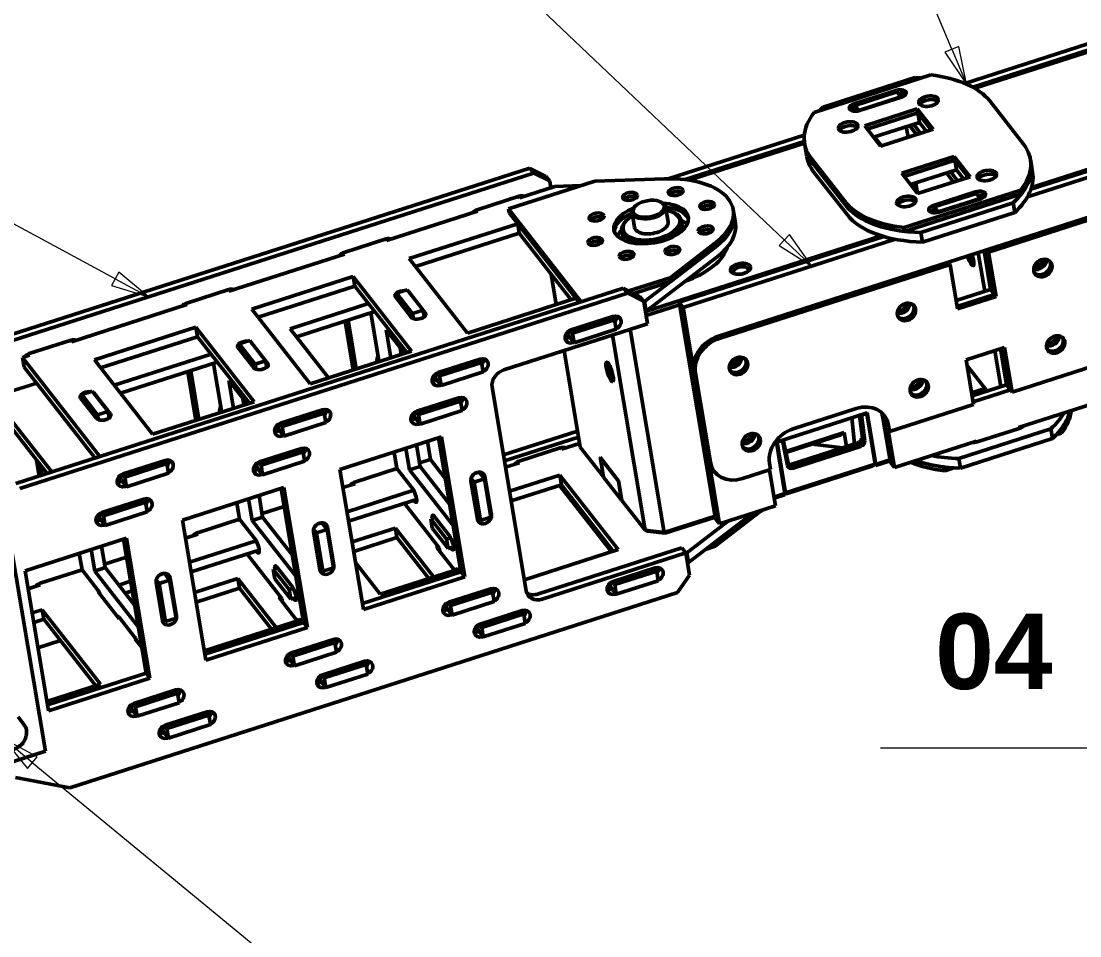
# Model space of a CAD drawing. Header units: millimetres. Extents: x 0 to 590, y 4 to 416.
# Drawn here: x 200.7 to 270.8, y 54.8 to 115.3 of the extents above; entities that cross this region are included whole.
import ezdxf

# ---------------------------------------------------------------- set-up
doc = ezdxf.new("R2010")
doc.units = ezdxf.units.MM
doc.layers.add('Symbols(INTECO)', color=7, linetype='Continuous', lineweight=18)
doc.layers.add('Visible Edges(INTECO)', color=7, linetype='Continuous', lineweight=50, true_color=0x262659)
doc.styles.add('Baloon tekst - INTECO', font='arialbd.ttf')

# ---------------------------------------------------------------- blocks, each defined once
blk = doc.blocks.new('Balloon3')
at = {"layer": 'Symbols(INTECO)'}
blk.add_line((176.058, 114.948), (161.058, 114.948), dxfattribs=at)
at = {"layer": 'Symbols(INTECO)', "color": 7, "linetype": 'Continuous', "lineweight": 18}
for p, q in [((206.957, 98.247), (176.058, 114.948)), ((207.194, 98.687), (206.719, 97.807)), ((206.957, 98.247), (209.156, 97.058)), ((209.156, 97.058), (207.194, 98.687)), ((206.719, 97.807), (209.156, 97.058))]:
    blk.add_line(p, q, dxfattribs=at)
at = {"layer": 'Symbols(INTECO)', "color": 7, "linetype": 'Continuous', "lineweight": 18, "flags": 128}
blk.add_lwpolyline([(206.719, 97.807), (209.156, 97.058), (207.194, 98.687), (206.719, 97.807)], dxfattribs=at)
at = {"layer": 'Symbols(INTECO)', "color": 7}
blk.add_solid([(206.719, 97.807), (209.156, 97.058), (207.194, 98.687), (206.719, 97.807)], dxfattribs=at)
at = {"layer": 'Symbols(INTECO)', "color": 7, "insert": (168.558, 121.333), "char_height": 5, "attachment_point": 5, "style": 'Baloon tekst - INTECO'}
blk.add_mtext('07', dxfattribs=at)
blk = doc.blocks.new('Balloon4')
at = {"layer": 'Symbols(INTECO)'}
blk.add_line((219.857, 130.654), (204.857, 130.654), dxfattribs=at)
at = {"layer": 'Symbols(INTECO)', "color": 7, "linetype": 'Continuous', "lineweight": 18}
for p, q in [((251.233, 100.823), (219.857, 130.654)), ((251.577, 101.186), (250.888, 100.461)), ((253.045, 99.101), (251.577, 101.186)), ((250.888, 100.461), (253.045, 99.101)), ((251.233, 100.823), (253.045, 99.101))]:
    blk.add_line(p, q, dxfattribs=at)
at = {"layer": 'Symbols(INTECO)', "color": 7, "linetype": 'Continuous', "lineweight": 18, "flags": 128}
blk.add_lwpolyline([(250.888, 100.461), (253.045, 99.101), (251.577, 101.186), (250.888, 100.461)], dxfattribs=at)
at = {"layer": 'Symbols(INTECO)', "color": 7}
blk.add_solid([(250.888, 100.461), (253.045, 99.101), (251.577, 101.186), (250.888, 100.461)], dxfattribs=at)
at = {"layer": 'Symbols(INTECO)', "color": 7, "insert": (212.357, 137.045), "char_height": 5, "attachment_point": 5, "style": 'Baloon tekst - INTECO'}
blk.add_mtext('08', dxfattribs=at)
blk = doc.blocks.new('Balloon9')
at = {"layer": 'Symbols(INTECO)'}
blk.add_line((259.786, 119.505), (244.786, 119.505), dxfattribs=at)
at = {"layer": 'Symbols(INTECO)', "color": 7, "linetype": 'Continuous', "lineweight": 18}
for p, q in [((262.321, 113.452), (259.786, 119.505)), ((262.783, 113.645), (261.86, 113.259)), ((263.287, 111.146), (262.783, 113.645)), ((261.86, 113.259), (263.287, 111.146)), ((262.321, 113.452), (263.287, 111.146))]:
    blk.add_line(p, q, dxfattribs=at)
at = {"layer": 'Symbols(INTECO)', "color": 7, "linetype": 'Continuous', "lineweight": 18, "flags": 128}
blk.add_lwpolyline([(261.86, 113.259), (263.287, 111.146), (262.783, 113.645), (261.86, 113.259)], dxfattribs=at)
at = {"layer": 'Symbols(INTECO)', "color": 7}
blk.add_solid([(261.86, 113.259), (263.287, 111.146), (262.783, 113.645), (261.86, 113.259)], dxfattribs=at)
at = {"layer": 'Symbols(INTECO)', "color": 7, "insert": (252.286, 125.891), "char_height": 5, "attachment_point": 5, "style": 'Baloon tekst - INTECO'}
blk.add_mtext('05', dxfattribs=at)
blk = doc.blocks.new('Balloon10')
at = {"layer": 'Symbols(INTECO)', "color": 7, "linetype": 'Continuous', "lineweight": 18}
for p, q in [((275.434, 95.919), (274.69, 93.48)), ((275.188, 93.431), (275.434, 95.919)), ((275.685, 93.382), (275.434, 95.919)), ((275.188, 93.431), (272.595, 67.171)), ((274.69, 93.48), (275.685, 93.382))]:
    blk.add_line(p, q, dxfattribs=at)
at = {"layer": 'Symbols(INTECO)'}
blk.add_line((272.595, 67.171), (257.595, 67.171), dxfattribs=at)
at = {"layer": 'Symbols(INTECO)', "color": 7, "linetype": 'Continuous', "lineweight": 18, "flags": 128}
blk.add_lwpolyline([(275.685, 93.382), (275.434, 95.919), (274.69, 93.48), (275.685, 93.382)], dxfattribs=at)
at = {"layer": 'Symbols(INTECO)', "color": 7}
blk.add_solid([(275.685, 93.382), (275.434, 95.919), (274.69, 93.48), (275.685, 93.382)], dxfattribs=at)
at = {"layer": 'Symbols(INTECO)', "color": 7, "insert": (265.095, 73.556), "char_height": 5, "attachment_point": 5, "style": 'Baloon tekst - INTECO'}
blk.add_mtext('04', dxfattribs=at)
blk = doc.blocks.new('Balloon12')
at = {"layer": 'Symbols(INTECO)', "color": 7, "linetype": 'Continuous', "lineweight": 18}
for p, q in [((201.469, 66.23), (199.54, 67.82)), ((201.787, 66.616), (199.54, 67.82)), ((199.54, 67.82), (201.151, 65.844)), ((201.151, 65.844), (201.787, 66.616)), ((201.469, 66.23), (237.02, 36.933))]:
    blk.add_line(p, q, dxfattribs=at)
at = {"layer": 'Symbols(INTECO)'}
blk.add_line((237.02, 36.933), (252.02, 36.933), dxfattribs=at)
at = {"layer": 'Symbols(INTECO)', "color": 7, "linetype": 'Continuous', "lineweight": 18, "flags": 128}
blk.add_lwpolyline([(201.787, 66.616), (199.54, 67.82), (201.151, 65.844), (201.787, 66.616)], dxfattribs=at)
at = {"layer": 'Symbols(INTECO)', "color": 7}
blk.add_solid([(201.787, 66.616), (199.54, 67.82), (201.151, 65.844), (201.787, 66.616)], dxfattribs=at)
at = {"layer": 'Symbols(INTECO)', "color": 7, "insert": (244.52, 43.192), "char_height": 5, "attachment_point": 5, "style": 'Baloon tekst - INTECO'}
blk.add_mtext('12', dxfattribs=at)

msp = doc.modelspace()

# ---------------------------------------------------------------- linework, layer by layer
at = {"layer": 'Visible Edges(INTECO)'}
for p, q in [((263.177, 111.193), (273.004, 114.353)), ((263.702, 110.941), (272.406, 113.74)), ((272.301, 113.594), (263.828, 110.87)), ((260.925, 111.752), (253.198, 109.267)), ((253.79, 109.612), (259.892, 111.574)), ((255.847, 109.839), (258.625, 110.732)), ((258.676, 110.634), (255.898, 109.74)), ((258.939, 110.298), (256.161, 109.404)), ((258.975, 110.284), (256.197, 109.39)), ((258.939, 110.298), (258.676, 110.634)), ((258.939, 110.298), (258.943, 110.273)), ((264.823, 110.028), (267.057, 107.167)), ((255.889, 109.586), (255.922, 109.596)), ((255.889, 109.586), (255.922, 109.596)), ((255.964, 109.347), (255.898, 109.74)), ((256.161, 109.404), (255.898, 109.74)), ((256.161, 109.404), (256.165, 109.381)), ((256.55, 108.382), (260.023, 109.499)), ((261.073, 108.154), (260.023, 109.499)), ((260.065, 109.246), (260.023, 109.499)), ((256.716, 108.169), (260.065, 109.246)), ((256.716, 108.169), (260.065, 109.246)), ((257.132, 107.637), (260.171, 108.614)), ((260.949, 108.114), (260.065, 109.246)), ((260.171, 108.614), (260.065, 109.246)), ((260.065, 109.246), (260.949, 108.114)), ((260.171, 108.614), (260.639, 108.014)), ((267.591, 104.311), (281.8, 108.881)), ((257.6, 107.037), (256.55, 108.382)), ((261.073, 108.154), (257.6, 107.037)), ((259.298, 108.333), (259.418, 107.622)), ((259.509, 108.401), (259.978, 107.802)), ((259.777, 108.487), (260.245, 107.888)), ((267.324, 103.693), (281.347, 108.202)), ((267.55, 104.186), (281.084, 108.539)), ((252.547, 107.775), (243.547, 104.881)), ((252.547, 107.354), (244.67, 104.821)), ((252.561, 107.246), (244.915, 104.788)), ((252.607, 106.974), (252.565, 107.227)), ((257.662, 107.057), (257.194, 107.657)), ((252.713, 106.342), (252.607, 106.974)), ((253.016, 106.231), (255.25, 103.37)), ((253.059, 105.978), (255.293, 103.117)), ((255.293, 103.117), (253.059, 105.978)), ((259.001, 105.244), (262.473, 106.361)), ((259.167, 105.031), (262.516, 106.108)), ((259.167, 105.031), (262.516, 106.108)), ((263.524, 105.016), (262.473, 106.361)), ((262.516, 106.108), (262.473, 106.361)), ((263.4, 104.976), (262.516, 106.108)), ((262.621, 105.476), (262.516, 106.108)), ((262.516, 106.108), (263.4, 104.976)), ((267.551, 105.918), (267.509, 106.171)), ((267.657, 105.286), (267.551, 105.918)), ((194.166, 92.658), (234.379, 105.59)), ((194.428, 92.322), (234.642, 105.254)), ((235.446, 105.045), (234.379, 105.59)), ((234.379, 105.59), (234.642, 105.254)), ((234.642, 105.254), (235.709, 104.709)), ((255.398, 102.485), (253.164, 105.346)), ((260.051, 103.899), (259.001, 105.244)), ((259.583, 104.499), (262.621, 105.476)), ((261.96, 105.263), (262.428, 104.664)), ((262.228, 105.349), (262.696, 104.75)), ((262.621, 105.476), (263.09, 104.876)), ((264.638, 100.165), (279.918, 105.078)), ((238.681, 104.716), (232.977, 102.881)), ((235.709, 104.709), (235.446, 105.045)), ((235.709, 104.709), (235.779, 104.287)), ((236.036, 104.37), (237.795, 104.431)), ((243.296, 104.875), (238.681, 104.716)), ((260.113, 103.919), (259.645, 104.519)), ((259.821, 104.292), (259.776, 104.561)), ((259.922, 104.608), (260.016, 104.043)), ((263.524, 105.016), (260.051, 103.899)), ((280.023, 104.944), (264.743, 100.03)), ((230.9, 102.829), (233.678, 103.723)), ((233.696, 103.617), (233.626, 103.706)), ((233.696, 103.617), (236.036, 104.37)), ((259.149, 101.646), (266.876, 104.131)), ((266.918, 103.878), (259.191, 101.393)), ((261.098, 103.114), (263.876, 104.008)), ((263.927, 103.909), (261.149, 103.016)), ((264.19, 103.573), (263.927, 103.909)), ((266.876, 104.131), (266.918, 103.878)), ((241.377, 103.079), (241.325, 103.03)), ((243.022, 103.355), (243.088, 103.324)), ((243.54, 102.022), (243.375, 103.012)), ((260.266, 101.318), (266.368, 103.28)), ((261.215, 102.622), (261.149, 103.016)), ((261.412, 102.68), (261.149, 103.016)), ((264.19, 103.573), (261.412, 102.68)), ((264.227, 103.559), (261.448, 102.666)), ((264.19, 103.573), (264.194, 103.549)), ((266.368, 103.28), (266.474, 102.648)), ((224.898, 100.788), (230.917, 102.724)), ((230.656, 102.64), (230.651, 102.672)), ((230.85, 102.81), (230.917, 102.724)), ((232.977, 102.881), (237.782, 96.729)), ((233.019, 102.629), (232.977, 102.881)), ((233.019, 102.629), (237.658, 96.689)), ((241.321, 101.651), (241.156, 102.641)), ((243.82, 102.677), (243.907, 102.637)), ((247.884, 102.575), (247.841, 102.828)), ((247.884, 102.575), (247.989, 101.943)), ((260.372, 100.686), (266.474, 102.648)), ((261.141, 102.861), (261.173, 102.872)), ((261.141, 102.861), (261.173, 102.872)), ((261.412, 102.68), (261.416, 102.656)), ((226.411, 99.592), (233.588, 101.9)), ((233.588, 101.9), (237.439, 96.969)), ((233.694, 101.268), (233.588, 101.9)), ((240.844, 102.179), (240.774, 102.113)), ((244.417, 102.082), (244.518, 101.482)), ((259.191, 101.393), (259.149, 101.646)), ((222.102, 100), (224.88, 100.894)), ((224.898, 100.788), (224.829, 100.877)), ((233.694, 101.268), (226.827, 99.06)), ((237.129, 96.869), (233.694, 101.268)), ((240.472, 101.422), (240.573, 100.822)), ((242.033, 96.092), (257.628, 101.108)), ((257.808, 101.053), (244.274, 96.701)), ((258.56, 100.874), (244.537, 96.365)), ((260.266, 101.318), (260.372, 100.686)), ((246.673, 100.352), (241.987, 96.749)), ((243.669, 98.327), (246.631, 100.604)), ((243.712, 98.074), (246.673, 100.352)), ((214.48, 97.438), (222.12, 99.895)), ((221.859, 99.811), (221.854, 99.843)), ((222.052, 99.981), (222.12, 99.895)), ((230.262, 94.661), (226.411, 99.592)), ((246.779, 99.719), (242.093, 96.117)), ((264.638, 100.165), (262.091, 99.346)), ((264.065, 99.98), (264.492, 97.43)), ((264.442, 100.102), (264.869, 97.551)), ((265.132, 97.215), (264.638, 100.165)), ((264.638, 100.165), (265.132, 97.215)), ((264.638, 100.165), (264.743, 100.03)), ((265.237, 97.08), (264.743, 100.03)), ((246.812, 94.432), (262.091, 99.346)), ((262.196, 99.211), (246.917, 94.297)), ((262.091, 99.346), (262.196, 99.211)), ((262.69, 96.261), (262.196, 99.211)), ((215.993, 96.242), (222.707, 98.401)), ((222.707, 98.401), (226.558, 93.47)), ((222.813, 97.769), (222.707, 98.401)), ((235.804, 98.566), (236.141, 96.551)), ((240.947, 97.452), (243.669, 98.327)), ((241.267, 97.288), (243.712, 98.074)), ((243.712, 98.074), (243.669, 98.327)), ((200.379, 84.701), (240.593, 97.633)), ((211.684, 96.65), (214.462, 97.543)), ((214.48, 97.438), (214.411, 97.527)), ((222.813, 97.769), (216.409, 95.709)), ((226.248, 93.37), (222.813, 97.769)), ((226.272, 97.526), (225.577, 97.302)), ((227.322, 96.181), (226.272, 97.526)), ((241.66, 97.088), (240.593, 97.633)), ((240.593, 97.633), (240.855, 97.296)), ((264.869, 97.551), (262.596, 96.82)), ((265.132, 97.215), (264.869, 97.551)), ((200.642, 84.364), (240.855, 97.296)), ((226.547, 95.71), (225.496, 97.054)), ((225.577, 97.302), (226.627, 95.957)), ((225.652, 96.856), (225.577, 97.302)), ((226.423, 97.352), (227.473, 96.007)), ((237.439, 96.969), (230.262, 94.661)), ((240.855, 97.296), (241.922, 96.751)), ((241.922, 96.751), (241.66, 97.088)), ((241.922, 96.751), (242.169, 95.276)), ((241.987, 96.749), (241.926, 96.729)), ((241.987, 96.749), (242.093, 96.117)), ((244.274, 96.701), (246.671, 82.373)), ((244.274, 96.701), (244.537, 96.365)), ((262.663, 96.421), (265.132, 97.215)), ((265.132, 97.215), (262.663, 96.421)), ((262.69, 96.261), (265.237, 97.08)), ((265.237, 97.08), (265.132, 97.215)), ((204.062, 94.088), (211.702, 96.544)), ((211.441, 96.461), (211.435, 96.493)), ((211.634, 96.631), (211.702, 96.544)), ((219.844, 91.311), (215.993, 96.242)), ((218.528, 94.947), (223.714, 96.615)), ((224.129, 96.083), (218.943, 94.415)), ((223.869, 95.999), (224.395, 92.855)), ((227.322, 96.181), (226.627, 95.957)), ((227.395, 95.741), (227.322, 96.181)), ((242.093, 96.117), (242.032, 96.097)), ((242.079, 95.817), (244.302, 96.532)), ((244.537, 96.365), (246.934, 82.037)), ((222.708, 92.231), (222.169, 95.452)), ((222.365, 95.515), (222.904, 92.294)), ((226.627, 95.957), (226.683, 95.622)), ((232.677, 92.224), (242.169, 95.276)), ((237.114, 94.872), (239.892, 95.765)), ((237.219, 94.654), (239.997, 95.548)), ((239.997, 95.548), (239.84, 95.749)), ((240.103, 94.916), (239.997, 95.548)), ((240.059, 95.462), (240.014, 95.448)), ((205.575, 92.892), (212.289, 95.051)), ((212.289, 95.051), (216.14, 90.119)), ((212.395, 94.419), (212.289, 95.051)), ((221.062, 91.702), (218.528, 94.947)), ((225.191, 93.03), (224.882, 94.881)), ((224.882, 94.881), (226.099, 93.322)), ((236.974, 94.471), (236.924, 94.769)), ((237.064, 94.853), (237.219, 94.654)), ((237.324, 94.022), (237.219, 94.654)), ((237.324, 94.022), (240.103, 94.916)), ((241.036, 94.912), (243.286, 81.462)), ((201.266, 93.3), (204.044, 94.193)), ((204.062, 94.088), (203.993, 94.176)), ((212.395, 94.419), (205.991, 92.359)), ((215.83, 90.02), (212.395, 94.419)), ((215.853, 94.175), (215.159, 93.952)), ((215.159, 93.952), (216.209, 92.607)), ((215.234, 93.505), (215.159, 93.952)), ((216.904, 92.831), (215.853, 94.175)), ((216.004, 94.002), (217.055, 92.657)), ((236.974, 94.471), (236.716, 94.388)), ((236.974, 94.471), (237.324, 94.022)), ((236.992, 94.365), (237.044, 94.382)), ((237.306, 94.046), (237.255, 94.029)), ((239.849, 94.53), (242.01, 81.613)), ((200.821, 93.045), (201.284, 93.194)), ((201.216, 93.281), (201.284, 93.194)), ((206.892, 91.206), (213.296, 93.265)), ((216.129, 92.359), (215.078, 93.704)), ((226.558, 93.47), (219.844, 91.311)), ((225.813, 93.689), (225.886, 93.253)), ((236.651, 93.502), (237.721, 87.104)), ((263.254, 92.89), (265.801, 93.709)), ((265.15, 93.5), (265.55, 91.109)), ((265.527, 93.621), (265.927, 91.23)), ((266.189, 90.894), (265.722, 93.684)), ((265.722, 93.684), (266.189, 90.894)), ((266.294, 90.759), (265.801, 93.709)), ((200.821, 93.045), (200.927, 92.413)), ((205.941, 86.489), (200.821, 93.045)), ((201.023, 93.11), (201.017, 93.142)), ((209.426, 87.96), (205.575, 92.892)), ((213.711, 92.733), (207.308, 90.673)), ((213.451, 92.649), (213.977, 89.505)), ((216.904, 92.831), (216.209, 92.607)), ((216.209, 92.607), (216.265, 92.271)), ((216.977, 92.39), (216.904, 92.831)), ((224.293, 92.741), (224.28, 92.818)), ((224.288, 92.992), (224.395, 92.855)), ((228.316, 92.043), (231.094, 92.936)), ((228.421, 91.825), (231.199, 92.719)), ((231.199, 92.719), (231.043, 92.919)), ((231.305, 92.087), (231.199, 92.719)), ((231.261, 92.633), (231.216, 92.619)), ((263.747, 89.94), (263.254, 92.89)), ((264.653, 90.82), (263.313, 92.537)), ((266.294, 90.759), (271.85, 92.546)), ((205.631, 86.389), (200.927, 92.413)), ((212.29, 88.881), (211.751, 92.102)), ((211.947, 92.165), (212.485, 88.944)), ((228.177, 91.641), (228.127, 91.94)), ((228.266, 92.024), (228.421, 91.825)), ((228.527, 91.193), (228.421, 91.825)), ((231.305, 92.087), (228.527, 91.193)), ((245.242, 92.151), (246.229, 86.251)), ((245.347, 92.016), (246.334, 86.117)), ((199.865, 90.74), (201.758, 91.348)), ((214.773, 89.68), (214.464, 91.531)), ((214.464, 91.531), (215.681, 89.972)), ((228.177, 91.641), (227.919, 91.558)), ((228.527, 91.193), (228.177, 91.641)), ((228.195, 91.536), (228.246, 91.553)), ((228.509, 91.216), (228.457, 91.2)), ((234.148, 77.598), (231.892, 91.083)), ((263.654, 90.499), (265.927, 91.23)), ((265.927, 91.23), (266.189, 90.894)), ((205.435, 90.825), (204.741, 90.602)), ((204.741, 90.602), (205.791, 89.257)), ((204.816, 90.155), (204.741, 90.602)), ((206.486, 89.48), (205.435, 90.825)), ((205.586, 90.652), (206.637, 89.307)), ((226.915, 89.483), (229.693, 90.376)), ((263.621, 90.698), (264.522, 90.988)), ((266.189, 90.894), (263.721, 90.1)), ((266.189, 90.894), (266.294, 90.759)), ((205.711, 89.009), (204.66, 90.354)), ((216.14, 90.119), (209.426, 87.96)), ((215.395, 90.338), (215.468, 89.903)), ((227.02, 89.265), (229.798, 90.159)), ((229.798, 90.159), (229.641, 90.359)), ((229.904, 89.526), (229.798, 90.159)), ((229.86, 90.073), (229.815, 90.059)), ((251.819, 88.325), (255.987, 89.665)), ((258.191, 88.153), (263.747, 89.94)), ((272.168, 90.152), (266.728, 88.402)), ((200.007, 88.991), (202.759, 85.466)), ((206.486, 89.48), (205.791, 89.257)), ((205.791, 89.257), (205.847, 88.921)), ((206.559, 89.04), (206.486, 89.48)), ((213.875, 89.391), (213.862, 89.468)), ((213.87, 89.642), (213.977, 89.505)), ((217.898, 88.692), (220.676, 89.586)), ((218.003, 88.475), (220.781, 89.368)), ((220.781, 89.368), (220.625, 89.569)), ((220.887, 88.736), (220.781, 89.368)), ((220.843, 89.283), (220.798, 89.269)), ((226.775, 89.081), (226.517, 88.998)), ((226.594, 89.023), (226.606, 88.951)), ((226.775, 89.081), (226.725, 89.38)), ((227.126, 88.633), (226.775, 89.081)), ((226.793, 88.976), (226.845, 88.993)), ((226.865, 89.464), (227.02, 89.265)), ((227.126, 88.633), (227.02, 89.265)), ((229.904, 89.526), (227.126, 88.633)), ((256.721, 89.38), (250.702, 87.444)), ((255.865, 87.327), (255.699, 89.051)), ((256.209, 89.215), (256.421, 87.555)), ((256.333, 89.233), (256.282, 89.239)), ((256.679, 89.344), (256.333, 89.233)), ((256.333, 89.233), (256.549, 87.537)), ((256.679, 89.344), (256.665, 89.362)), ((256.679, 89.344), (257.239, 85.994)), ((256.721, 89.38), (257.292, 85.966)), ((258.247, 86.096), (257.753, 89.046)), ((202.449, 85.366), (200.112, 88.359)), ((217.759, 88.291), (217.501, 88.208)), ((217.759, 88.291), (217.709, 88.59)), ((218.109, 87.843), (217.759, 88.291)), ((217.848, 88.674), (218.003, 88.475)), ((218.109, 87.843), (218.003, 88.475)), ((220.887, 88.736), (218.109, 87.843)), ((227.107, 88.656), (227.056, 88.64)), ((258.016, 88.709), (258.509, 85.759)), ((258.086, 88.288), (258.016, 88.709)), ((258.086, 88.288), (258.191, 88.153)), ((258.121, 88.575), (258.191, 88.153)), ((262.769, 86.358), (268.871, 88.32)), ((266.772, 88.346), (263.993, 87.453)), ((266.739, 88.336), (266.728, 88.402)), ((268.871, 88.32), (268.977, 87.688)), ((269.527, 88.286), (269.569, 88.033)), ((217.776, 88.186), (217.828, 88.202)), ((218.091, 87.866), (218.039, 87.85)), ((221.827, 85.626), (228.54, 87.785)), ((229.829, 78.85), (228.345, 87.722)), ((228.54, 87.785), (230.091, 78.514)), ((232.642, 86.602), (237.542, 88.178)), ((237.609, 87.779), (232.709, 86.203)), ((251.098, 87.549), (251.12, 87.579)), ((251.499, 85.972), (251.162, 87.592)), ((255.199, 88.074), (251.321, 86.827)), ((254.972, 87.936), (251.334, 86.766)), ((255.199, 88.074), (254.972, 87.936)), ((255.199, 88.074), (255.352, 87.162)), ((262.875, 85.726), (268.977, 87.688)), ((269.569, 88.033), (269.209, 87.917)), ((216.497, 86.132), (219.275, 87.026)), ((219.38, 86.808), (219.223, 87.009)), ((226.433, 85.611), (226.195, 87.031)), ((226.89, 87.254), (227.127, 85.834)), ((227.811, 86.293), (227.611, 87.486)), ((233.685, 86.184), (236.463, 87.077)), ((236.48, 86.972), (236.411, 87.06)), ((236.48, 86.972), (237.679, 87.357)), ((239.253, 85.143), (237.721, 87.104)), ((251.273, 84.031), (250.702, 87.444)), ((250.752, 87.438), (250.738, 87.456)), ((251.098, 87.549), (250.752, 87.438)), ((250.752, 87.438), (251.312, 84.088)), ((251.442, 85.895), (251.098, 87.549)), ((256.111, 87.406), (251.652, 85.972)), ((256.223, 87.277), (251.764, 85.844)), ((256.272, 87.148), (251.814, 85.714)), ((253.194, 87.325), (253.17, 87.356)), ((253.267, 87.285), (253.251, 87.383)), ((255.068, 87.07), (253.298, 87.279)), ((258.509, 85.759), (263.95, 87.509)), ((263.76, 87.41), (263.754, 87.446)), ((263.961, 87.443), (263.95, 87.509)), ((201.927, 85.198), (201.749, 86.263)), ((207.48, 85.342), (210.258, 86.236)), ((210.363, 86.018), (210.206, 86.219)), ((216.602, 85.915), (219.38, 86.808)), ((219.486, 86.176), (216.707, 85.283)), ((219.486, 86.176), (219.38, 86.808)), ((219.442, 86.723), (219.397, 86.708)), ((225.412, 86.779), (225.594, 85.691)), ((227.089, 86.061), (227.811, 86.293)), ((227.811, 86.293), (228.794, 85.034)), ((233.635, 86.165), (233.702, 86.078)), ((239.253, 85.143), (239.034, 86.449)), ((240.26, 84.88), (239.034, 86.449)), ((239.08, 86.392), (239.059, 86.385)), ((239.059, 86.385), (239.27, 85.121)), ((240.249, 84.861), (239.059, 86.385)), ((258.229, 86.202), (257.251, 85.888)), ((258.218, 86.264), (257.292, 85.966)), ((262.769, 86.358), (262.875, 85.726)), ((202.012, 85.927), (202.123, 85.261)), ((207.585, 85.125), (210.363, 86.018)), ((210.469, 85.386), (210.363, 86.018)), ((210.425, 85.933), (210.38, 85.918)), ((216.357, 85.731), (216.099, 85.648)), ((216.176, 85.673), (216.188, 85.601)), ((216.357, 85.731), (216.307, 86.03)), ((216.707, 85.283), (216.357, 85.731)), ((216.375, 85.626), (216.427, 85.642)), ((216.447, 86.114), (216.602, 85.915)), ((216.707, 85.283), (216.602, 85.915)), ((223.378, 76.355), (221.827, 85.626)), ((222.816, 84.798), (225.594, 85.691)), ((225.612, 85.586), (225.542, 85.675)), ((225.594, 85.691), (226.644, 84.346)), ((225.612, 85.586), (225.663, 85.602)), ((226.433, 85.611), (227.127, 85.834)), ((229.316, 81.919), (226.433, 85.611)), ((227.127, 85.834), (229.079, 83.335)), ((232.779, 85.781), (233.702, 86.078)), ((233.441, 85.994), (233.436, 86.026)), ((246.504, 85.616), (246.609, 85.481)), ((248.468, 85.026), (250.32, 85.622)), ((250.638, 83.228), (250.241, 85.597)), ((250.32, 85.622), (250.249, 86.043)), ((257.239, 85.994), (251.312, 84.088)), ((257.094, 85.865), (251.353, 84.019)), ((257.094, 85.865), (257.208, 85.935)), ((257.239, 85.994), (257.208, 85.935)), ((257.251, 85.888), (257.21, 85.939)), ((257.251, 85.888), (257.292, 85.966)), ((258.509, 85.759), (258.247, 86.096)), ((261.842, 85.548), (261.8, 85.801)), ((262.451, 85.744), (261.842, 85.548)), ((207.341, 84.941), (207.083, 84.858)), ((207.341, 84.941), (207.291, 85.24)), ((207.691, 84.493), (207.341, 84.941)), ((207.358, 84.836), (207.41, 84.852)), ((207.43, 85.323), (207.585, 85.125)), ((207.691, 84.493), (207.585, 85.125)), ((210.469, 85.386), (207.691, 84.493)), ((216.689, 85.306), (216.638, 85.29)), ((222.766, 84.779), (222.833, 84.692)), ((228.739, 85.347), (228.742, 85.348)), ((230.917, 82.332), (230.494, 84.861)), ((230.502, 85.035), (230.697, 84.786)), ((231.391, 85.009), (230.697, 84.786)), ((230.697, 84.786), (231.12, 82.257)), ((230.741, 85.361), (231.038, 85.456)), ((231.042, 85.456), (231.391, 85.009)), ((231.197, 85.259), (231.166, 85.439)), ((231.188, 85.27), (231.194, 85.272)), ((231.814, 82.481), (231.391, 85.009)), ((231.42, 85.158), (231.843, 82.63)), ((233.046, 84.185), (236.373, 85.254)), ((236.373, 85.254), (240.224, 80.323)), ((236.479, 84.622), (236.373, 85.254)), ((239.253, 85.143), (239.268, 85.135)), ((239.27, 85.121), (240.461, 83.596)), ((240.262, 84.865), (240.249, 84.861)), ((240.461, 83.596), (240.249, 84.861)), ((240.478, 83.574), (240.26, 84.88)), ((207.673, 84.516), (207.621, 84.499)), ((211.409, 82.276), (218.122, 84.435)), ((219.411, 75.5), (217.927, 84.372)), ((218.122, 84.435), (219.673, 75.164)), ((222.026, 84.433), (222.833, 84.692)), ((222.293, 82.836), (226.703, 84.254)), ((222.572, 84.609), (222.567, 84.641)), ((236.479, 84.622), (233.152, 83.553)), ((236.355, 84.582), (239.79, 80.184)), ((236.479, 84.622), (239.914, 80.223)), ((239.914, 80.223), (236.479, 84.622)), ((251.281, 84.029), (251.312, 84.088)), ((206.079, 82.782), (208.857, 83.676)), ((206.184, 82.565), (208.962, 83.458)), ((208.962, 83.458), (208.805, 83.659)), ((209.068, 82.826), (208.962, 83.458)), ((209.024, 83.373), (208.979, 83.358)), ((214.994, 83.429), (215.176, 82.341)), ((216.015, 82.26), (215.777, 83.681)), ((216.472, 83.904), (216.709, 82.484)), ((226.897, 83.65), (222.399, 82.204)), ((226.122, 83.36), (226.108, 83.397)), ((226.122, 83.36), (228.397, 80.446)), ((226.785, 83.503), (226.716, 83.592)), ((240.461, 83.596), (240.476, 83.589)), ((242.01, 81.613), (240.478, 83.574)), ((251.273, 84.031), (250.543, 83.796)), ((251.231, 83.952), (250.553, 83.734)), ((251.273, 84.031), (251.231, 83.952)), ((251.271, 84.041), (251.281, 84.029)), ((251.281, 84.029), (251.353, 84.019)), ((205.939, 82.381), (205.889, 82.68)), ((206.029, 82.763), (206.184, 82.565)), ((209.068, 82.826), (206.289, 81.933)), ((216.671, 82.711), (218.126, 83.179)), ((249.136, 82.745), (244.878, 79.471)), ((246.602, 80.797), (249.136, 82.745)), ((246.644, 80.544), (249.606, 82.821)), ((246.934, 82.037), (250.638, 83.228)), ((205.939, 82.381), (205.681, 82.298)), ((205.758, 82.322), (205.77, 82.251)), ((206.289, 81.933), (205.939, 82.381)), ((205.957, 82.276), (206.009, 82.292)), ((206.289, 81.933), (206.184, 82.565)), ((212.96, 73.005), (211.409, 82.276)), ((212.398, 81.448), (215.176, 82.341)), ((215.194, 82.236), (215.124, 82.324)), ((215.176, 82.341), (216.226, 80.996)), ((215.194, 82.236), (215.245, 82.252)), ((216.015, 82.26), (216.709, 82.484)), ((218.898, 78.568), (216.015, 82.26)), ((216.709, 82.484), (218.661, 79.985)), ((220.323, 82.011), (220.62, 82.106)), ((220.624, 82.106), (220.973, 81.659)), ((220.778, 81.908), (220.748, 82.089)), ((228.114, 82.464), (227.831, 82.373)), ((227.831, 82.373), (228.881, 81.028)), ((227.936, 81.741), (227.831, 82.373)), ((228.045, 82.553), (229.095, 81.208)), ((230.877, 82.568), (231.12, 82.257)), ((231.814, 82.481), (231.12, 82.257)), ((246.643, 82.542), (243.286, 81.462)), ((246.653, 82.48), (243.321, 81.408)), ((247.541, 82.232), (244.772, 80.103)), ((246.671, 82.373), (246.934, 82.037)), ((206.271, 81.956), (206.22, 81.939)), ((211.608, 81.083), (212.415, 81.342)), ((212.154, 81.258), (212.149, 81.29)), ((212.348, 81.429), (212.415, 81.342)), ((220.498, 78.982), (220.075, 81.51)), ((220.084, 81.685), (220.279, 81.435)), ((220.973, 81.659), (220.279, 81.435)), ((220.279, 81.435), (220.702, 78.907)), ((221.396, 79.13), (220.973, 81.659)), ((221.002, 81.808), (221.425, 79.28)), ((222.628, 80.834), (225.492, 81.755)), ((225.492, 81.755), (228.026, 78.51)), ((225.598, 81.123), (225.492, 81.755)), ((228.987, 80.396), (227.936, 81.741)), ((243.286, 81.462), (242.01, 81.613)), ((242.01, 81.613), (242.194, 81.541)), ((243.321, 81.408), (242.194, 81.541)), ((243.286, 81.462), (243.321, 81.408)), ((200.013, 80.885), (202.34, 66.979)), ((200.99, 78.926), (207.704, 81.085)), ((208.993, 72.15), (207.509, 81.022)), ((207.704, 81.085), (209.255, 71.814)), ((211.875, 79.486), (216.285, 80.904)), ((225.598, 81.123), (222.734, 80.202)), ((227.716, 78.41), (225.598, 81.123)), ((228.881, 81.028), (229.154, 81.116)), ((228.987, 80.396), (228.881, 81.028)), ((246.644, 80.544), (246.602, 80.797)), ((204.576, 80.079), (204.758, 78.991)), ((205.597, 78.91), (205.359, 80.33)), ((206.054, 80.554), (206.291, 79.133)), ((216.479, 80.3), (211.981, 78.854)), ((215.703, 80.01), (215.69, 80.046)), ((215.703, 80.01), (217.979, 77.096)), ((216.367, 80.153), (216.298, 80.242)), ((229.331, 79.064), (228.281, 80.409)), ((228.397, 80.446), (228.437, 80.21)), ((229.348, 80.512), (228.987, 80.396)), ((229.236, 80.365), (229.166, 80.454)), ((240.224, 80.323), (234.026, 78.33)), ((234.953, 77.389), (244.445, 80.442)), ((244.707, 80.106), (235.215, 77.053)), ((244.445, 80.442), (244.707, 80.106)), ((244.707, 80.106), (244.954, 78.631)), ((244.772, 80.103), (244.711, 80.083)), ((244.772, 80.103), (244.878, 79.471)), ((246.006, 80.339), (246.644, 80.544)), ((206.253, 79.361), (207.708, 79.828)), ((217.626, 79.203), (218.677, 77.858)), ((220.459, 79.218), (220.702, 78.907)), ((224.493, 77.374), (222.856, 79.47)), ((244.878, 79.471), (244.817, 79.451)), ((202.542, 69.655), (200.99, 78.926)), ((201.98, 78.097), (204.758, 78.991)), ((204.776, 78.885), (204.706, 78.974)), ((204.758, 78.991), (205.808, 77.646)), ((204.776, 78.885), (204.827, 78.902)), ((205.597, 78.91), (206.291, 79.133)), ((208.479, 75.218), (205.597, 78.91)), ((206.291, 79.133), (208.243, 76.634)), ((209.905, 78.66), (210.202, 78.756)), ((210.206, 78.756), (210.555, 78.308)), ((210.36, 78.558), (210.33, 78.739)), ((210.583, 78.458), (211.006, 75.929)), ((217.696, 79.114), (217.413, 79.023)), ((217.413, 79.023), (218.463, 77.678)), ((217.518, 78.391), (217.413, 79.023)), ((221.396, 79.13), (220.702, 78.907)), ((223.311, 76.754), (229.829, 78.85)), ((230.091, 78.514), (223.378, 76.355)), ((229.791, 79.077), (224.493, 77.374)), ((229.447, 79.101), (229.531, 78.994)), ((229.468, 78.976), (229.447, 79.101)), ((229.829, 78.85), (230.091, 78.514)), ((239.898, 78.226), (242.677, 79.12)), ((240.003, 78.009), (242.782, 78.902)), ((242.782, 78.902), (242.625, 79.103)), ((242.887, 78.27), (242.782, 78.902)), ((242.844, 78.817), (242.798, 78.802)), ((244.954, 78.631), (244.169, 77.49)), ((201.19, 77.732), (201.997, 77.992)), ((201.736, 77.908), (201.731, 77.94)), ((201.93, 78.079), (201.997, 77.992)), ((207.192, 77.98), (207.975, 78.232)), ((210.08, 75.632), (209.657, 78.16)), ((209.666, 78.334), (209.861, 78.085)), ((210.555, 78.308), (209.861, 78.085)), ((209.861, 78.085), (210.284, 75.557)), ((210.978, 75.78), (210.555, 78.308)), ((212.21, 77.484), (215.074, 78.405)), ((215.18, 77.773), (212.316, 76.852)), ((215.074, 78.405), (217.608, 75.16)), ((215.18, 77.773), (215.074, 78.405)), ((217.298, 75.06), (215.18, 77.773)), ((218.569, 77.046), (217.518, 78.391)), ((218.463, 77.678), (218.735, 77.766)), ((239.759, 77.825), (239.501, 77.742)), ((239.759, 77.825), (239.709, 78.124)), ((239.759, 77.825), (240.109, 77.377)), ((239.848, 78.207), (240.003, 78.009)), ((240.109, 77.377), (240.003, 78.009)), ((240.109, 77.377), (242.887, 78.27)), ((244.169, 77.49), (203.956, 64.558)), ((205.826, 77.54), (205.867, 77.554)), ((207.226, 75.747), (205.826, 77.54)), ((208.081, 77.6), (207.608, 77.447)), ((218.913, 75.714), (217.863, 77.059)), ((217.979, 77.096), (218.018, 76.86)), ((218.569, 77.046), (218.463, 77.678)), ((218.93, 77.162), (218.569, 77.046)), ((218.818, 77.015), (218.748, 77.104)), ((229.03, 76.84), (231.808, 77.734)), ((229.135, 76.623), (231.913, 77.516)), ((231.913, 77.516), (231.756, 77.717)), ((232.019, 76.884), (231.913, 77.516)), ((231.975, 77.431), (231.93, 77.417)), ((239.777, 77.72), (239.828, 77.736)), ((240.091, 77.4), (240.039, 77.383)), ((228.89, 76.439), (228.632, 76.356)), ((228.89, 76.439), (228.841, 76.738)), ((229.241, 75.991), (228.89, 76.439)), ((228.98, 76.822), (229.135, 76.623)), ((229.241, 75.991), (229.135, 76.623)), ((232.019, 76.884), (229.241, 75.991)), ((201.457, 76.136), (202.122, 76.349)), ((202.227, 75.717), (201.563, 75.503)), ((202.122, 76.349), (205.972, 71.418)), ((202.122, 76.349), (202.227, 75.717)), ((205.662, 71.318), (202.227, 75.717)), ((207.208, 75.853), (208.259, 74.508)), ((207.278, 75.764), (207.226, 75.747)), ((210.041, 75.868), (210.284, 75.557)), ((210.978, 75.78), (210.284, 75.557)), ((219.373, 75.727), (212.855, 73.631)), ((219.029, 75.751), (219.113, 75.644)), ((219.05, 75.626), (219.029, 75.751)), ((228.908, 76.334), (228.96, 76.35)), ((229.222, 76.014), (229.171, 75.998)), ((231.101, 75.397), (233.879, 76.29)), ((231.206, 75.18), (233.984, 76.073)), ((233.984, 76.073), (233.827, 76.274)), ((234.09, 75.441), (233.984, 76.073)), ((234.046, 75.988), (234.001, 75.973)), ((212.893, 73.404), (219.411, 75.5)), ((219.673, 75.164), (212.96, 73.005)), ((219.411, 75.5), (219.673, 75.164)), ((230.962, 74.996), (230.704, 74.913)), ((230.962, 74.996), (230.912, 75.295)), ((231.312, 74.548), (230.962, 74.996)), ((231.051, 75.378), (231.206, 75.18)), ((231.312, 74.548), (231.206, 75.18)), ((234.09, 75.441), (231.312, 74.548)), ((203.325, 74.311), (201.842, 73.834)), ((208.276, 74.402), (208.317, 74.416)), ((208.709, 73.849), (208.276, 74.402)), ((218.612, 73.49), (221.39, 74.384)), ((221.495, 74.166), (221.338, 74.367)), ((230.979, 74.891), (231.031, 74.907)), ((231.294, 74.571), (231.242, 74.554)), ((218.717, 73.273), (221.495, 74.166)), ((221.601, 73.534), (221.495, 74.166)), ((221.557, 74.081), (221.512, 74.066)), ((218.472, 73.089), (218.214, 73.006)), ((218.472, 73.089), (218.422, 73.388)), ((218.823, 72.641), (218.472, 73.089)), ((218.49, 72.984), (218.542, 73)), ((218.562, 73.471), (218.717, 73.273)), ((218.823, 72.641), (218.717, 73.273)), ((221.601, 73.534), (218.823, 72.641)), ((220.683, 72.047), (223.461, 72.94)), ((223.566, 72.723), (223.409, 72.924)), ((218.804, 72.664), (218.753, 72.647)), ((220.788, 71.829), (223.566, 72.723)), ((223.672, 72.091), (223.566, 72.723)), ((223.628, 72.637), (223.583, 72.623)), ((202.475, 70.054), (208.993, 72.15)), ((209.255, 71.814), (202.542, 69.655)), ((208.993, 72.15), (209.255, 71.814)), ((220.544, 71.646), (220.285, 71.563)), ((220.544, 71.646), (220.494, 71.944)), ((220.894, 71.197), (220.544, 71.646)), ((220.561, 71.54), (220.613, 71.557)), ((220.633, 72.028), (220.788, 71.829)), ((220.894, 71.197), (220.788, 71.829)), ((223.672, 72.091), (220.894, 71.197)), ((205.972, 71.418), (202.437, 70.281)), ((208.194, 70.14), (210.972, 71.033)), ((208.299, 69.922), (211.077, 70.816)), ((211.077, 70.816), (210.92, 71.017)), ((211.183, 70.184), (211.077, 70.816)), ((220.875, 71.221), (220.824, 71.204)), ((208.144, 70.121), (208.299, 69.922)), ((211.183, 70.184), (208.404, 69.29)), ((211.139, 70.731), (211.094, 70.716)), ((208.054, 69.739), (207.796, 69.656)), ((208.054, 69.739), (208.004, 70.037)), ((208.404, 69.29), (208.054, 69.739)), ((208.072, 69.633), (208.124, 69.65)), ((208.404, 69.29), (208.299, 69.922)), ((210.265, 68.697), (213.043, 69.59)), ((210.37, 68.479), (213.148, 69.373)), ((213.148, 69.373), (212.991, 69.573)), ((213.254, 68.74), (213.148, 69.373)), ((200.917, 68.74), (200.524, 69.245)), ((208.386, 69.314), (208.335, 69.297)), ((210.215, 68.678), (210.37, 68.479)), ((213.254, 68.74), (210.476, 67.847)), ((213.21, 69.287), (213.165, 69.273)), ((210.126, 68.295), (209.867, 68.212)), ((210.126, 68.295), (210.076, 68.594)), ((210.476, 67.847), (210.126, 68.295)), ((210.143, 68.19), (210.195, 68.207)), ((210.476, 67.847), (210.37, 68.479)), ((210.457, 67.87), (210.406, 67.854)), ((198.602, 65.777), (202.34, 66.979)), ((200.354, 65.233), (203.956, 64.558))]:
    msp.add_line(p, q, dxfattribs=at)
for centre, major_axis, ratio, start_param, end_param in [((257.92, 107.541), (7.397, 1.238), 0.519404, 1.155564, 1.215359), ((257.878, 107.794), (7.397, 1.238), 0.519404, 0.274745, 1.061294), ((258.8, 110.508), (0.493, 0.083), 0.519404, 4.987134, 8.128727), ((258.843, 110.255), (-0.493, -0.083), 0.519404, 3.657774, 4.762065), ((258.843, 110.255), (0.493, 0.083), 0.519404, 0.516182, 1.620472), ((260.816, 109.768), (0.641, 0.107), 0.519404, 0.389433, 2.75216), ((260.816, 109.768), (-0.641, -0.107), 0.519404, 3.531025, 5.893753), ((260.004, 108.211), (-7.397, -1.238), 0.519404, 5.617317, 5.677112), ((256.022, 109.615), (-0.493, -0.083), 0.519404, 4.987134, 8.128727), ((256.065, 109.362), (0.493, 0.083), 0.519404, 1.845542, 2.625411), ((256.065, 109.362), (-0.493, -0.083), 0.519404, 4.987134, 5.767004), ((259.962, 108.464), (-7.397, -1.238), 0.519404, 5.771382, 6.557931), ((260.922, 109.136), (1.184, 0.198), 0.519404, 3.846113, 4.002024), ((260.922, 109.136), (1.11, 0.186), 0.519404, 3.876892, 3.89222), ((255.491, 108.056), (-0.641, -0.107), 0.519404, 3.531025, 5.893753), ((255.491, 108.056), (0.641, 0.107), 0.519404, 0.389433, 2.75216), ((260.004, 108.211), (-7.397, -1.238), 0.519404, 0, 0.274745), ((260.004, 108.211), (-7.397, -1.238), 0.519404, 0, 0.274745), ((260.112, 104.934), (7.397, 1.238), 0.519404, 5.771382, 6.557931), ((260.11, 107.579), (-7.397, -1.238), 0.519404, 0, 0.274745), ((260.154, 104.681), (7.397, 1.238), 0.519404, 5.617317, 6.283185), ((260.154, 104.681), (7.397, 1.238), 0.519404, 5.771382, 6.283185), ((264.667, 104.837), (0.641, 0.107), 0.519404, 0.389433, 2.75216), ((264.667, 104.837), (-0.641, -0.107), 0.519404, 3.531025, 5.893753), ((260.26, 104.049), (7.397, 1.238), 0.519404, 5.617317, 6.283185), ((242.417, 101.921), (5.425, 0.908), 0.519404, 5.510733, 7.605128), ((233.748, 103.301), (0.394, 0.308), 0.822479, 0.428249, 1.150983), ((233.486, 103.637), (0.394, 0.308), 0.822479, 5.664804, 5.737889), ((241.059, 103.461), (-0.493, -0.083), 0.519404, 3.657774, 5.767004), ((244.088, 103.778), (-0.493, -0.083), 0.519404, 3.657774, 5.767004), ((264.051, 103.783), (0.493, 0.083), 0.519404, 4.987134, 8.128727), ((264.094, 103.531), (-0.493, -0.083), 0.519404, 3.657774, 4.762065), ((264.094, 103.531), (0.493, 0.083), 0.519404, 0.516182, 1.620472), ((242.417, 101.921), (2.466, 0.413), 0.519404, 1.980166, 7.444612), ((242.265, 102.827), (-1.11, -0.186), 0.519404, 5.629866, 10.078097), ((242.459, 101.668), (2.466, 0.413), 0.519404, 0.098874, 1.104031), ((242.459, 101.668), (2.466, 0.413), 0.519404, 0.098874, 1.104031), ((246.163, 102.859), (-0.493, -0.083), 0.519404, 3.657774, 5.767004), ((262.196, 105.604), (-7.397, -1.238), 0.519404, 0.274745, 1.061294), ((262.238, 105.351), (-7.397, -1.238), 0.519404, 0.274745, 1.215359), ((262.238, 105.351), (-7.397, -1.238), 0.519404, 0.274745, 1.061294), ((259.342, 103.124), (-0.641, -0.107), 0.519404, 3.531025, 5.893753), ((259.342, 103.124), (0.641, 0.107), 0.519404, 0.389433, 2.75216), ((261.273, 102.89), (-0.493, -0.083), 0.519404, 4.987134, 8.128727), ((230.97, 102.408), (0.394, 0.308), 0.822479, 1.150983, 1.873717), ((238.85, 102.094), (-0.493, -0.083), 0.519404, 3.657774, 5.767004), ((242.459, 101.668), (-2.466, -0.413), 0.519404, 5.179154, 6.184312), ((242.459, 101.668), (-2.466, -0.413), 0.519404, 5.179154, 6.184312), ((242.445, 101.752), (-1.973, -0.33), 0.519404, 5.629866, 10.078097), ((242.431, 101.836), (-1.874, -0.314), 0.519404, 5.346058, 10.361906), ((242.459, 101.668), (5.425, 0.908), 0.519404, 5.510733, 6.283185), ((242.459, 101.668), (5.425, 0.908), 0.519404, 5.510733, 6.283185), ((262.344, 104.719), (-7.397, -1.238), 0.519404, 0.274745, 1.215359), ((261.316, 102.637), (0.493, 0.083), 0.519404, 1.845542, 2.625411), ((261.316, 102.637), (-0.493, -0.083), 0.519404, 4.987134, 5.767004), ((242.431, 101.836), (-1.11, -0.186), 0.519404, 0, 3.141593), ((242.565, 101.036), (2.466, 0.413), 0.519404, 0.352765, 0.645347), ((242.565, 101.036), (5.425, 0.908), 0.519404, 5.510733, 6.283185), ((224.951, 100.472), (0.394, 0.308), 0.822479, 0.428249, 1.150983), ((224.688, 100.808), (0.394, 0.308), 0.822479, 5.664804, 5.737889), ((242.565, 101.036), (-2.466, -0.413), 0.519404, 5.637839, 5.93042), ((246.068, 101.242), (-0.493, -0.083), 0.519404, 3.657774, 5.767004), ((238.755, 100.477), (-0.493, -0.083), 0.519404, 3.657774, 5.767004), ((242.706, 100.193), (4.808, 0.804), 0.519404, 5.043196, 6.045449), ((222.173, 99.579), (0.394, 0.308), 0.822479, 1.150983, 1.873717), ((240.83, 99.558), (-0.493, -0.083), 0.519404, 3.657774, 5.767004), ((243.859, 99.875), (-0.493, -0.083), 0.519404, 3.657774, 5.767004), ((263.518, 99.758), (0.207, -0.643), 0.231835, 4.646081, 7.920289), ((263.669, 99.806), (0.157, -0.488), 0.231835, 4.62501, 5.883542), ((267.969, 99.436), (-0.512, -0.4), 0.822479, 0.59266, 2.548932), ((267.912, 99.509), (0.404, 0.315), 0.822479, 3.825841, 5.598937), ((248.358, 98.782), (-0.505, -0.085), 0.519404, 2.682247, 6.742531), ((268.232, 99.1), (-0.512, -0.4), 0.822479, 0.160277, 2.981316), ((268.232, 99.1), (0.512, 0.4), 0.822479, 3.301869, 6.122909), ((214.533, 97.122), (0.394, 0.308), 0.822479, 0.428249, 1.150983), ((214.27, 97.458), (0.394, 0.308), 0.822479, 5.664804, 5.737889), ((225.96, 97.203), (-0.493, -0.083), 0.519404, 4.330011, 6.557931), ((225.96, 97.203), (0.493, 0.083), 0.519404, 0.274745, 0.506894), ((211.755, 96.228), (0.394, 0.308), 0.822479, 1.150983, 1.873717), ((227.01, 95.858), (0.493, 0.083), 0.519404, 3.416338, 6.557931), ((258.94, 96.533), (0.512, 0.4), 0.822479, 3.734253, 5.690525), ((258.883, 96.605), (-0.404, -0.315), 0.822479, 0.684248, 2.457344), ((259.203, 96.196), (0.512, 0.4), 0.822479, 3.301869, 6.122909), ((259.203, 96.196), (-0.512, -0.4), 0.822479, 0.160277, 2.981316), ((239.962, 95.344), (0.394, 0.308), 0.822479, 4.433984, 7.434168), ((239.7, 95.68), (0.394, 0.308), 0.822479, 4.891492, 5.737889), ((237.184, 94.45), (-0.394, -0.308), 0.822479, 4.292576, 7.434168), ((204.115, 93.772), (0.394, 0.308), 0.822479, 0.428249, 1.150983), ((203.852, 94.108), (0.394, 0.308), 0.822479, 5.664804, 5.737889), ((215.541, 93.853), (-0.493, -0.083), 0.519404, 4.330011, 6.557931), ((215.541, 93.853), (0.493, 0.083), 0.519404, 0.274745, 0.506894), ((236.922, 94.787), (0.394, 0.308), 0.822479, 3.686889, 4.292576), ((247.094, 92.746), (-1.576, -1.231), 0.822479, 4.292576, 5.863372), ((247.199, 92.612), (1.576, 1.231), 0.822479, 1.150983, 2.72178), ((268.815, 94.379), (-0.512, -0.4), 0.822479, 0.59266, 2.548932), ((268.758, 94.452), (0.404, 0.315), 0.822479, 3.825841, 5.598937), ((269.078, 94.043), (-0.512, -0.4), 0.822479, 0.160277, 2.981316), ((269.078, 94.043), (0.512, 0.4), 0.822479, 3.301869, 6.122909), ((201.337, 92.878), (0.394, 0.308), 0.822479, 1.150983, 1.873717), ((216.592, 92.508), (0.493, 0.083), 0.519404, 3.416338, 6.557931), ((224.743, 92.967), (0.394, 0.308), 0.822479, 1.999045, 2.72178), ((231.165, 92.515), (0.394, 0.308), 0.822479, 4.433984, 7.434168), ((230.902, 92.851), (0.394, 0.308), 0.822479, 4.891492, 5.737889), ((239.823, 92.138), (-0.157, 0.488), 0.231835, 0.399643, 2.741949), ((247.828, 92.959), (0.512, 0.4), 0.822479, 3.734253, 5.690525), ((247.771, 93.032), (-0.404, -0.315), 0.822479, 0.684248, 2.457344), ((248.09, 92.623), (0.512, 0.4), 0.822479, 3.301869, 6.122909), ((248.09, 92.623), (-0.512, -0.4), 0.822479, 0.160277, 2.981316), ((228.387, 91.621), (-0.394, -0.308), 0.822479, 4.292576, 7.434168), ((232.818, 91.381), (-0.788, -0.615), 0.822479, 4.292576, 5.863372), ((228.124, 91.958), (0.394, 0.308), 0.822479, 3.686889, 4.292576), ((259.786, 91.476), (0.512, 0.4), 0.822479, 3.734253, 5.690525), ((259.729, 91.549), (-0.404, -0.315), 0.822479, 0.684248, 2.457344), ((260.049, 91.139), (0.512, 0.4), 0.822479, 3.301869, 6.122909), ((260.049, 91.139), (-0.512, -0.4), 0.822479, 0.160277, 2.981316), ((205.123, 90.503), (-0.493, -0.083), 0.519404, 4.330011, 6.557931), ((205.123, 90.503), (0.493, 0.083), 0.519404, 0.274745, 0.506894), ((229.763, 89.955), (0.394, 0.308), 0.822479, 4.433984, 7.434168), ((229.501, 90.291), (0.394, 0.308), 0.822479, 4.891492, 5.737889), ((214.325, 89.617), (0.394, 0.308), 0.822479, 1.999045, 2.72178), ((256.269, 87.979), (1.576, 1.231), 0.822479, 5.863372, 7.434168), ((206.174, 89.158), (0.493, 0.083), 0.519404, 3.416338, 6.557931), ((220.747, 89.164), (0.394, 0.308), 0.822479, 4.433984, 7.434168), ((220.484, 89.501), (0.394, 0.308), 0.822479, 4.891492, 5.737889), ((226.985, 89.061), (-0.394, -0.308), 0.822479, 4.292576, 7.434168), ((226.723, 89.397), (0.394, 0.308), 0.822479, 3.686889, 4.292576), ((255.901, 88.45), (1.576, 1.231), 0.822479, 5.863372, 6.100638), ((256.164, 88.114), (1.576, 1.231), 0.822479, 5.863372, 6.231295), ((256.164, 88.114), (1.576, 1.231), 0.822479, 5.863372, 6.231295), ((262.657, 89.721), (-7.397, -1.238), 0.519404, 2.475724, 2.741736), ((262.763, 89.089), (7.397, 1.238), 0.519404, 5.617317, 6.072899), ((262.763, 89.089), (7.397, 1.238), 0.519404, 5.771382, 6.072899), ((262.805, 88.836), (7.397, 1.238), 0.519404, 5.771382, 6.143252), ((217.969, 88.271), (-0.394, -0.308), 0.822479, 4.292576, 7.434168), ((252.101, 86.639), (-1.576, -1.231), 0.822479, 4.292576, 5.863372), ((266.597, 88.571), (0.493, 0.083), 0.519404, 4.987134, 5.709869), ((217.706, 88.607), (0.394, 0.308), 0.822479, 3.686889, 4.292576), ((248.674, 87.902), (0.512, 0.4), 0.822479, 3.734253, 5.690525), ((248.617, 87.975), (-0.404, -0.315), 0.822479, 0.684248, 2.457344), ((248.936, 87.566), (0.512, 0.4), 0.822479, 3.301869, 6.122909), ((248.936, 87.566), (-0.512, -0.4), 0.822479, 0.160277, 2.981316), ((219.345, 86.604), (0.394, 0.308), 0.822479, 4.433984, 7.434168), ((219.083, 86.941), (0.394, 0.308), 0.822479, 4.891492, 5.737889), ((236.533, 86.656), (0.394, 0.308), 0.822479, 0.428249, 1.150983), ((236.271, 86.992), (0.394, 0.308), 0.822479, 5.664804, 5.737889), ((253.379, 87.385), (-0.197, -0.033), 0.519404, 0.274745, 1.060144), ((256.188, 87.488), (-0.197, -0.154), 0.822479, 1.150983, 2.686873), ((256.223, 87.443), (-0.276, -0.215), 0.822479, 1.150983, 2.686873), ((263.818, 87.677), (-0.493, -0.083), 0.519404, 1.122807, 1.845542), ((210.329, 85.814), (0.394, 0.308), 0.822479, 4.433984, 7.434168), ((210.066, 86.15), (0.394, 0.308), 0.822479, 4.891492, 5.737889), ((233.755, 85.762), (0.394, 0.308), 0.822479, 1.150983, 1.873717), ((248.081, 86.847), (-1.576, -1.231), 0.822479, 5.863372, 6.283185), ((264.846, 89.759), (-7.397, -1.238), 0.519404, 0.759777, 1.215359), ((264.846, 89.759), (7.397, 1.238), 0.519404, 3.90137, 4.202887), ((264.741, 90.391), (7.397, 1.238), 0.519404, 4.09094, 4.356952), ((216.567, 85.711), (-0.394, -0.308), 0.822479, 4.292576, 7.434168), ((216.305, 86.047), (0.394, 0.308), 0.822479, 3.686889, 4.292576), ((230.957, 85.009), (0.394, 0.308), 0.822479, 5.863372, 9.004965), ((248.186, 86.712), (-1.576, -1.231), 0.822479, 5.863372, 7.434168), ((251.764, 86.009), (-0.276, -0.215), 0.822479, 5.898279, 7.434168), ((251.729, 86.054), (-0.197, -0.154), 0.822479, 5.898279, 7.434168), ((264.889, 89.506), (-7.397, -1.238), 0.519404, 0.689424, 1.061294), ((207.55, 84.921), (-0.394, -0.308), 0.822479, 4.292576, 7.434168), ((207.288, 85.257), (0.394, 0.308), 0.822479, 3.686889, 4.292576), ((222.886, 84.376), (0.394, 0.308), 0.822479, 1.150983, 1.873717), ((228.598, 86.19), (-0.788, -0.615), 0.822479, 0.9806, 1.150983), ((226.715, 83.925), (0.153, -0.476), 0.231835, 5.719918, 8.861511), ((208.927, 83.254), (0.394, 0.308), 0.822479, 4.433984, 7.434168), ((208.665, 83.59), (0.394, 0.308), 0.822479, 4.891492, 5.737889), ((206.149, 82.361), (-0.394, -0.308), 0.822479, 4.292576, 7.434168), ((228.115, 82.132), (-0.153, 0.476), 0.231835, 5.719918, 7.167091), ((245.392, 84.137), (5.425, 0.908), 0.519404, 5.510733, 5.557687), ((205.886, 82.697), (0.394, 0.308), 0.822479, 3.686889, 4.292576), ((220.539, 81.659), (0.394, 0.308), 0.822479, 5.863372, 9.004965), ((231.117, 82.817), (0.394, 0.308), 0.822479, 3.677293, 3.957958), ((231.38, 82.481), (-0.394, -0.308), 0.822479, 5.863372, 9.004965), ((212.468, 81.026), (0.394, 0.308), 0.822479, 1.150983, 1.873717), ((216.297, 80.575), (0.153, -0.476), 0.231835, 5.719918, 8.861511), ((228.744, 80.558), (-0.493, -0.083), 0.519404, 5.835196, 6.557931), ((229.165, 80.787), (0.153, -0.476), 0.231835, 5.719918, 8.861511), ((217.697, 78.781), (-0.153, 0.476), 0.231835, 5.719918, 7.167091), ((220.962, 79.131), (-0.394, -0.308), 0.822479, 5.863372, 9.004965), ((242.747, 78.698), (0.394, 0.308), 0.822479, 4.433984, 7.434168), ((210.12, 78.309), (0.394, 0.308), 0.822479, 5.863372, 9.004965), ((220.699, 79.467), (0.394, 0.308), 0.822479, 3.677293, 3.957958), ((229.795, 79.213), (-0.493, -0.083), 0.519404, 0.274745, 0.773523), ((242.484, 79.034), (0.394, 0.308), 0.822479, 4.891492, 5.737889), ((202.05, 77.676), (0.394, 0.308), 0.822479, 1.150983, 1.873717), ((218.747, 77.436), (0.153, -0.476), 0.231835, 5.719918, 8.861511), ((231.878, 77.312), (0.394, 0.308), 0.822479, 4.433984, 7.434168), ((239.969, 77.805), (-0.394, -0.308), 0.822479, 4.292576, 7.434168), ((205.879, 77.224), (0.153, -0.476), 0.231835, 1.855591, 2.578325), ((218.326, 77.207), (-0.493, -0.083), 0.519404, 5.835196, 6.557931), ((231.616, 77.649), (0.394, 0.308), 0.822479, 4.891492, 5.737889), ((235.074, 77.896), (-0.788, -0.615), 0.822479, 5.863372, 7.434168), ((234.812, 78.232), (-0.788, -0.615), 0.822479, 0.262334, 1.150983), ((239.706, 78.141), (0.394, 0.308), 0.822479, 3.686889, 4.292576), ((229.1, 76.419), (-0.394, -0.308), 0.822479, 4.292576, 7.434168), ((233.95, 75.869), (0.394, 0.308), 0.822479, 4.433984, 7.434168), ((207.279, 75.431), (-0.153, 0.476), 0.231835, 5.719918, 6.442652), ((210.281, 76.117), (0.394, 0.308), 0.822479, 3.677293, 3.957958), ((210.543, 75.78), (-0.394, -0.308), 0.822479, 5.863372, 9.004965), ((219.376, 75.863), (-0.493, -0.083), 0.519404, 0.274745, 0.773523), ((228.838, 76.755), (0.394, 0.308), 0.822479, 3.686889, 4.292576), ((233.687, 76.205), (0.394, 0.308), 0.822479, 4.891492, 5.737889), ((231.171, 74.976), (-0.394, -0.308), 0.822479, 4.292576, 7.434168), ((208.329, 74.086), (0.153, -0.476), 0.231835, 1.855591, 2.578325), ((221.46, 73.962), (0.394, 0.308), 0.822479, 4.433984, 7.434168), ((221.198, 74.298), (0.394, 0.308), 0.822479, 4.891492, 5.737889), ((230.909, 75.312), (0.394, 0.308), 0.822479, 3.686889, 4.292576), ((218.682, 73.069), (-0.394, -0.308), 0.822479, 4.292576, 7.434168), ((218.42, 73.405), (0.394, 0.308), 0.822479, 3.686889, 4.292576), ((223.531, 72.519), (0.394, 0.308), 0.822479, 4.433984, 7.434168), ((223.269, 72.855), (0.394, 0.308), 0.822479, 4.891492, 5.737889), ((220.753, 71.625), (-0.394, -0.308), 0.822479, 4.292576, 7.434168), ((220.491, 71.962), (0.394, 0.308), 0.822479, 3.686889, 4.292576), ((211.042, 70.612), (0.394, 0.308), 0.822479, 4.433984, 7.434168), ((210.78, 70.948), (0.394, 0.308), 0.822479, 4.891492, 5.737889), ((208.264, 69.718), (-0.394, -0.308), 0.822479, 4.292576, 7.434168), ((208.002, 70.055), (0.394, 0.308), 0.822479, 3.686889, 4.292576), ((213.113, 69.169), (0.394, 0.308), 0.822479, 4.433984, 7.434168), ((212.851, 69.505), (0.394, 0.308), 0.822479, 4.891492, 5.737889), ((210.335, 68.275), (-0.394, -0.308), 0.822479, 4.292576, 7.434168), ((210.073, 68.611), (0.394, 0.308), 0.822479, 3.686889, 4.292576)]:
    msp.add_ellipse(centre, major_axis=major_axis, ratio=ratio, start_param=start_param, end_param=end_param, dxfattribs=at)
for centre, major_axis, ratio in [((260.774, 110.021), (0.641, 0.107), 0.519404), ((255.449, 108.308), (-0.641, -0.107), 0.519404), ((264.625, 105.089), (0.641, 0.107), 0.519404), ((241.016, 103.714), (0.493, 0.083), 0.519404), ((244.046, 104.031), (0.493, 0.083), 0.519404), ((259.3, 103.377), (-0.641, -0.107), 0.519404), ((242.255, 102.89), (-1.036, -0.173), 0.519404), ((246.121, 103.112), (0.493, 0.083), 0.519404), ((238.807, 102.346), (0.493, 0.083), 0.519404), ((246.026, 101.495), (-0.493, -0.083), 0.519404), ((238.712, 100.73), (-0.493, -0.083), 0.519404), ((243.817, 100.128), (-0.493, -0.083), 0.519404), ((240.788, 99.81), (-0.493, -0.083), 0.519404), ((268.337, 98.965), (-0.512, -0.4), 0.822479), ((248.335, 98.919), (0.666, 0.111), 0.519404), ((259.308, 96.062), (0.512, 0.4), 0.822479), ((269.183, 93.908), (-0.512, -0.4), 0.822479), ((239.672, 92.089), (0.207, -0.643), 0.231835), ((248.195, 92.488), (0.512, 0.4), 0.822479), ((260.154, 91.005), (0.512, 0.4), 0.822479), ((249.041, 87.431), (0.512, 0.4), 0.822479)]:
    msp.add_ellipse(centre, major_axis=major_axis, ratio=ratio, dxfattribs=at)
for points, knots in [([(256.111, 87.406), (256.131, 87.412), (256.15, 87.421), (256.188, 87.442), (256.206, 87.455), (256.239, 87.483), (256.255, 87.499), (256.281, 87.533), (256.292, 87.55), (256.309, 87.586), (256.316, 87.604), (256.32, 87.621)], [1.570796, 1.570796, 1.570796, 1.570796, 1.809072, 1.809072, 2.047347, 2.047347, 2.285623, 2.285623, 2.523899, 2.523899, 2.762174, 2.762174, 2.762174, 2.762174]), ([(251.499, 85.972), (251.5, 85.972), (251.502, 85.971), (251.515, 85.966), (251.53, 85.962), (251.561, 85.958), (251.578, 85.958), (251.614, 85.962), (251.633, 85.966), (251.652, 85.972)], [0.8579856, 0.8579856, 0.8579856, 0.8579856, 0.8802064, 0.8802064, 1.1104031, 1.1104031, 1.3405997, 1.3405997, 1.5707963, 1.5707963, 1.5707963, 1.5707963]), ([(200.917, 68.74), (200.978, 68.662), (201.025, 68.573), (201.084, 68.38), (201.096, 68.276), (201.086, 68.064), (201.063, 67.955), (200.983, 67.742), (200.926, 67.639), (200.782, 67.449), (200.695, 67.363), (200.503, 67.216), (200.396, 67.156), (200.174, 67.069), (200.058, 67.042), (199.829, 67.023), (199.716, 67.032), (199.506, 67.085), (199.409, 67.128), (199.255, 67.234), (199.195, 67.291), (199.144, 67.355)], [1.150983, 1.150983, 1.150983, 1.150983, 1.455732, 1.455732, 1.765149, 1.765149, 2.083938, 2.083938, 2.409799, 2.409799, 2.738731, 2.738731, 3.068347, 3.068347, 3.397098, 3.397098, 3.722362, 3.722362, 4.039857, 4.039857, 4.292576, 4.292576, 4.292576, 4.292576])]:
    msp.add_open_spline(points, degree=3, knots=knots, dxfattribs=at)
msp.add_open_spline([(256.32, 87.62), (256.324, 87.638), (256.329, 87.653), (256.333, 87.667)], degree=3, dxfattribs=at)

# ---------------------------------------------------------------- block references
at = {"layer": 'Symbols(INTECO)'}
for name in ['Balloon4', 'Balloon9', 'Balloon3', 'Balloon10', 'Balloon12']:
    msp.add_blockref(name, (0, 0), dxfattribs=at)

doc.saveas('drawing.dxf')
